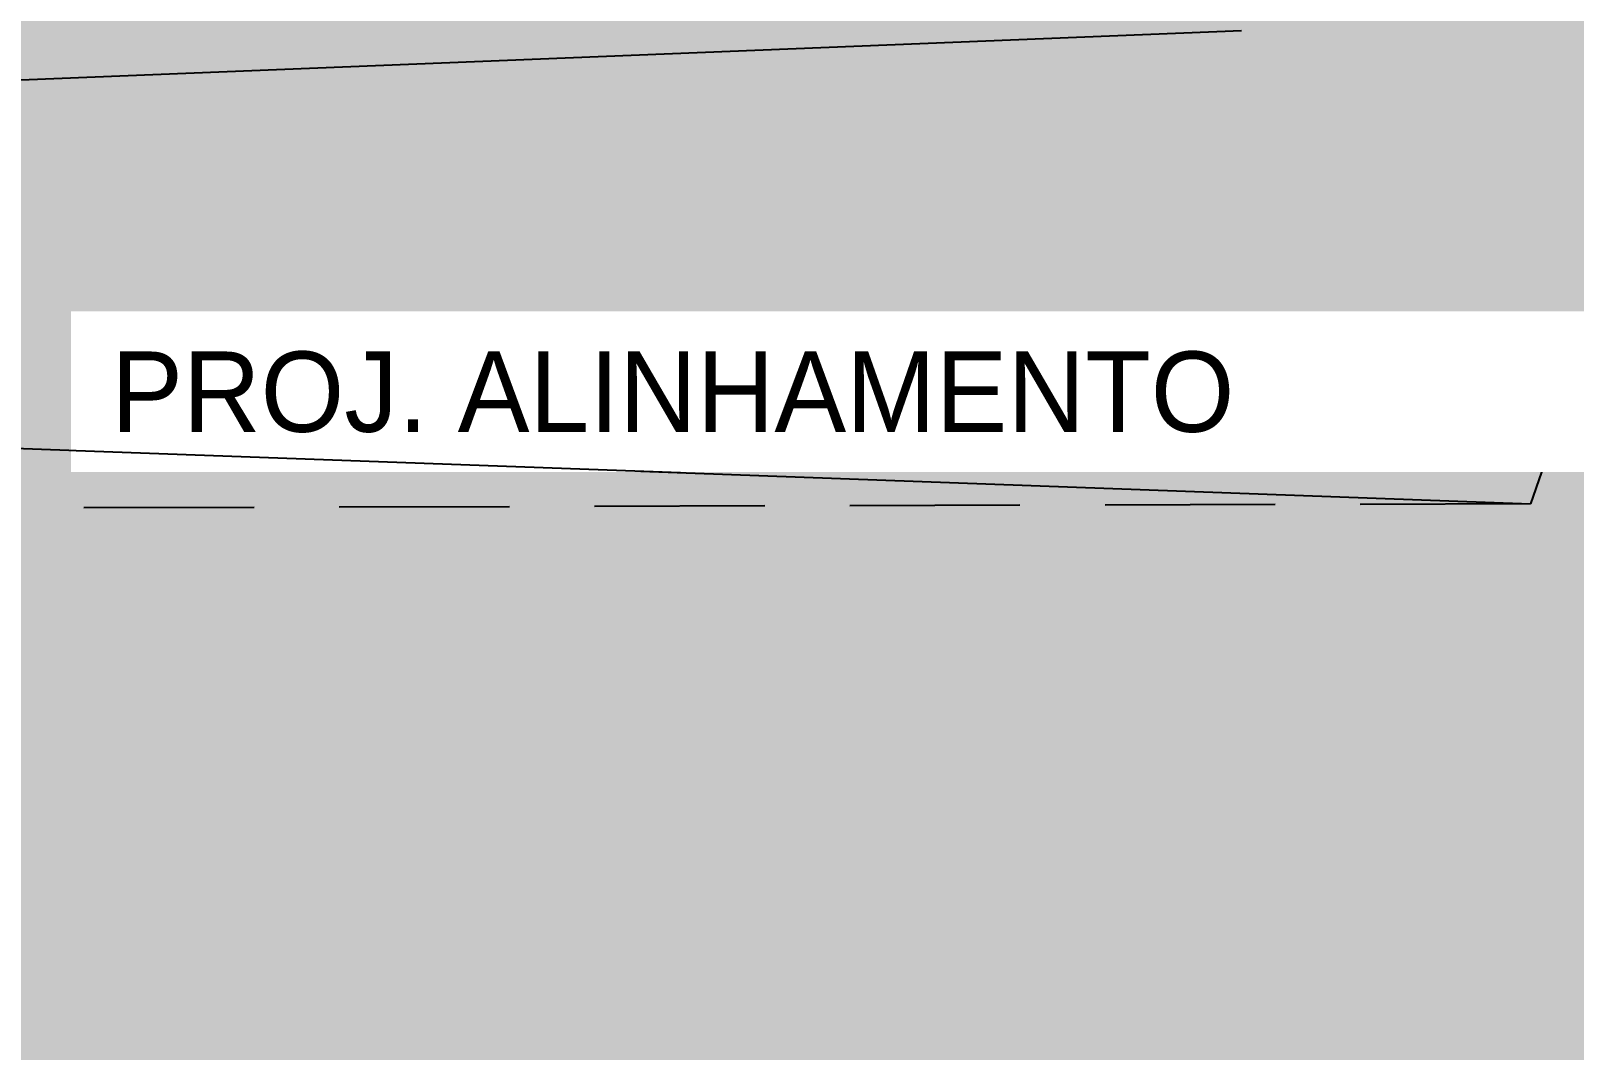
# Model space of a CAD drawing. Header units: centimetres. Extents: x 0 to 1084401, y -139216 to 99734.
# Drawn here: x 912448.8 to 912909.5, y 9572.6 to 9877 of the extents above; entities that cross this region are included whole.
import ezdxf

# ---------------------------------------------------------------- set-up
doc = ezdxf.new("R2010")
doc.units = ezdxf.units.CM
doc.header["$LTSCALE"] = 4
doc.linetypes.add('HIDDENX2', pattern=[19.05, 12.7, -6.35])
doc.layers.add('0.4', color=4, linetype='Continuous')
doc.layers.add('C-TEXTO-02', color=2, linetype='Continuous')
doc.styles.add('Símbolos', font='ERASLGHT.TTF')

msp = doc.modelspace()

# ---------------------------------------------------------------- hatches: boundary and pattern name
at = {"layer": '0.4', "true_color": 0xf8f3ec}
h = msp.add_hatch(color=7, dxfattribs=at)
h.dxf.hatch_style = 1
h.paths.add_polyline_path([(917643.755, 6257.497), (917643.755, 15479.046), (896254.948, 15479.046), (896254.948, 6257.497)])

# ---------------------------------------------------------------- linework, layer by layer
at = {"layer": '0.4', "linetype": 'HIDDENX2'}
for points in [[(913083.573, 10275.21), (912896.481, 9735.709)], [(912896.481, 9735.709), (909055.937, 9725.21)]]:
    msp.add_lwpolyline(points, dxfattribs=at)

# ---------------------------------------------------------------- next in the draw order: texts
at = {"layer": 'C-TEXTO-02', "insert": (912472.848, 9781.215), "char_height": 24, "width": 536.35929, "attachment_point": 1, "style": 'Símbolos', "bg_fill": 2}
msp.add_mtext('PROJ. ALINHAMENTO', dxfattribs=at)

# ---------------------------------------------------------------- next in the draw order: linework, layer by layer
at = {"layer": '0.4'}
for p, q in [((912810.235, 9877.013), (909055.937, 9725.21)), ((909055.937, 9876.914, 72875.6), (912896.481, 9735.709))]:
    msp.add_line(p, q, dxfattribs=at)

doc.saveas('drawing.dxf')
